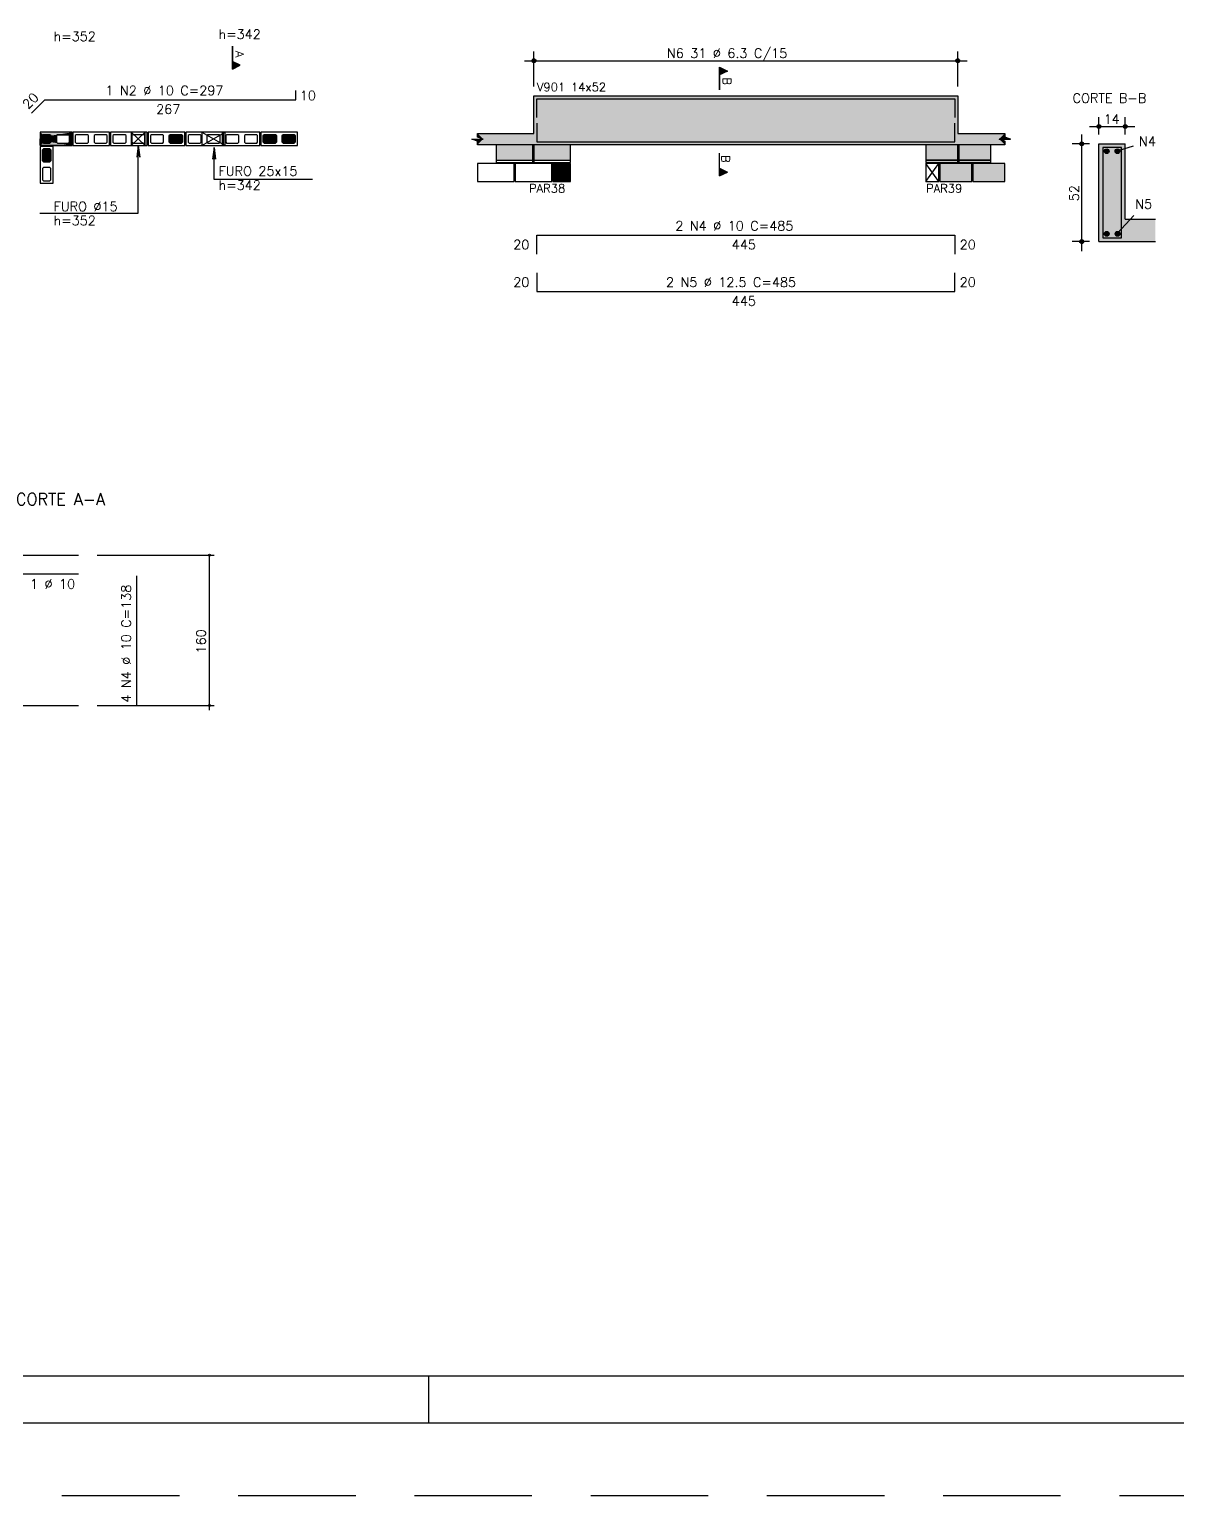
# Model space of a CAD drawing. Extents: x -1.9 to 86, y -1.5 to 61.
# Drawn here: x 38.6 to 63.04, y -1.55 to 29.66 of the extents above; entities that cross this region are included whole.
import ezdxf

# ---------------------------------------------------------------- set-up
doc = ezdxf.new("R2010")
doc.units = 0
doc.header["$MEASUREMENT"] = 0
doc.linetypes.add('HIDDEN', pattern=[0.375, 0.25, -0.125])
doc.layers.get('0').update_dxf_attribs({"linetype": 'CONTINUOUS'})
doc.layers.get('Defpoints').update_dxf_attribs({"linetype": 'CONTINUOUS'})
for name, color, linetype in [('ARQ_FOLHA', 7, 'CONTINUOUS'), ('PENA_01', 1, 'CONTINUOUS'), ('PENA_02', 2, 'CONTINUOUS'), ('PENA_03', 3, 'CONTINUOUS'), ('PENA_04', 4, 'CONTINUOUS'), ('PENA_05', 5, 'CONTINUOUS'), ('PENA_09', 254, 'CONTINUOUS'), ('PENA_10', 253, 'CONTINUOUS'), ('PENA_11', 252, 'CONTINUOUS'), ('PENA_21', 100, 'CONTINUOUS'), ('PENA_23', 50, 'CONTINUOUS')]:
    doc.layers.add(name, color=color, linetype=linetype)
doc.styles.get("Standard").update_dxf_attribs({"font": 'ROMANS.SHX'})

# ---------------------------------------------------------------- blocks, each defined once
blk = doc.blocks.new('FOLHA A1 - 841 X 594')
at = {"layer": 'ARQ_FOLHA', "color": 1}
blk.add_line((-370, 10), (-370, 0), dxfattribs=at)
for points in [[(-841, 0), (0, 0), (0, 594), (-841, 594)], [(-816, 10), (-10, 10), (-10, 584), (-816, 584)]]:
    blk.add_lwpolyline(points, close=True, dxfattribs=at)
at = {"layer": 'Defpoints', "color": 8, "linetype": 'HIDDEN', "ltscale": 100}
blk.add_lwpolyline([(-860.5, 609.5), (-860.5, -15.5), (19.5, -15.5), (19.5, 609.5)], close=True, dxfattribs=at)
blk = doc.blocks.new('*U24')
blk.add_blockref('FOLHA A1 - 841 X 594', (0, 0))

msp = doc.modelspace()

# ---------------------------------------------------------------- linework, layer by layer
at = {"layer": 'PENA_01', "linetype": 'Continuous'}
for p, q in [((49.342, 28.44), (49.342, 29.188)), ((58.362, 28.44), (58.362, 29.188)), ((49.142, 28.988), (58.562, 28.988)), ((61.366, 27.419), (61.366, 27.787)), ((61.926, 27.419), (61.926, 27.787)), ((61.166, 27.587), (62.126, 27.587)), ((61.166, 27.219), (60.798, 27.219)), ((60.998, 24.939), (60.998, 27.419)), ((48.542, 26.87), (49.322, 26.87)), ((49.342, 26.87), (50.122, 26.87)), ((57.682, 26.87), (58.362, 26.87)), ((58.382, 26.87), (59.062, 26.87)), ((61.166, 25.139), (60.798, 25.139))]:
    msp.add_line(p, q, dxfattribs=at)
for points in [[(40.773, 27.185), (41.073, 27.185), (41.073, 27.465), (40.773, 27.465), (40.773, 27.185)], [(40.773, 27.465), (41.073, 27.185)], [(40.773, 27.185), (41.073, 27.465)], [(42.273, 27.185), (42.773, 27.185), (42.773, 27.465), (42.273, 27.465), (42.273, 27.185)], [(42.273, 27.465), (42.773, 27.185)], [(42.273, 27.185), (42.773, 27.465)], [(38.903, 27.235), (39.043, 27.235), (39.063, 27.255), (39.063, 27.395), (39.043, 27.415), (38.903, 27.415), (38.883, 27.395), (38.883, 27.255), (38.903, 27.235)], [(39.203, 27.235), (39.443, 27.235), (39.463, 27.255), (39.463, 27.395), (39.443, 27.415), (39.203, 27.415), (39.183, 27.395), (39.183, 27.255), (39.203, 27.235)], [(39.863, 27.395), (39.843, 27.415), (39.603, 27.415), (39.583, 27.395), (39.583, 27.255), (39.603, 27.235), (39.843, 27.235), (39.863, 27.255), (39.863, 27.395)], [(40.263, 27.395), (40.243, 27.415), (40.003, 27.415), (39.983, 27.395), (39.983, 27.255), (40.003, 27.235), (40.243, 27.235), (40.263, 27.255), (40.263, 27.395)], [(40.663, 27.395), (40.643, 27.415), (40.403, 27.415), (40.383, 27.395), (40.383, 27.255), (40.403, 27.235), (40.643, 27.235), (40.663, 27.255), (40.663, 27.395)], [(41.063, 27.395), (41.043, 27.415), (40.803, 27.415), (40.783, 27.395), (40.783, 27.255), (40.803, 27.235), (41.043, 27.235), (41.063, 27.255), (41.063, 27.395)], [(41.463, 27.395), (41.443, 27.415), (41.203, 27.415), (41.183, 27.395), (41.183, 27.255), (41.203, 27.235), (41.443, 27.235), (41.463, 27.255), (41.463, 27.395)], [(41.863, 27.395), (41.843, 27.415), (41.603, 27.415), (41.583, 27.395), (41.583, 27.255), (41.603, 27.235), (41.843, 27.235), (41.863, 27.255), (41.863, 27.395)], [(42.263, 27.395), (42.243, 27.415), (42.003, 27.415), (41.983, 27.395), (41.983, 27.255), (42.003, 27.235), (42.243, 27.235), (42.263, 27.255), (42.263, 27.395)], [(42.663, 27.395), (42.643, 27.415), (42.403, 27.415), (42.383, 27.395), (42.383, 27.255), (42.403, 27.235), (42.643, 27.235), (42.663, 27.255), (42.663, 27.395)], [(43.063, 27.395), (43.043, 27.415), (42.803, 27.415), (42.783, 27.395), (42.783, 27.255), (42.803, 27.235), (43.043, 27.235), (43.063, 27.255), (43.063, 27.395)], [(43.463, 27.395), (43.443, 27.415), (43.203, 27.415), (43.183, 27.395), (43.183, 27.255), (43.203, 27.235), (43.443, 27.235), (43.463, 27.255), (43.463, 27.395)], [(43.863, 27.395), (43.843, 27.415), (43.603, 27.415), (43.583, 27.395), (43.583, 27.255), (43.603, 27.235), (43.843, 27.235), (43.863, 27.255), (43.863, 27.395)], [(44.263, 27.395), (44.243, 27.415), (44.003, 27.415), (43.983, 27.395), (43.983, 27.255), (44.003, 27.235), (44.243, 27.235), (44.263, 27.255), (44.263, 27.395)], [(48.142, 27.2), (48.142, 27.28), (48.022, 27.32), (48.262, 27.32), (48.142, 27.36), (48.142, 27.44)], [(59.362, 27.2), (59.362, 27.28), (59.242, 27.32), (59.482, 27.32), (59.362, 27.36), (59.362, 27.44)], [(39.043, 26.835), (39.063, 26.855), (39.063, 27.095), (39.043, 27.115), (38.903, 27.115), (38.883, 27.095), (38.883, 26.855), (38.903, 26.835), (39.043, 26.835)], [(39.043, 26.435), (39.063, 26.455), (39.063, 26.695), (39.043, 26.715), (38.903, 26.715), (38.883, 26.695), (38.883, 26.455), (38.903, 26.435), (39.043, 26.435)]]:
    msp.add_lwpolyline(points, dxfattribs=at)
at = {"layer": 'PENA_02', "linetype": 'Continuous'}
for p, q in [((57.962, 26.8), (57.682, 26.8)), ((57.682, 26.8), (57.682, 26.42)), ((57.962, 26.42), (57.962, 26.8)), ((57.682, 26.42), (57.962, 26.42))]:
    msp.add_line(p, q, dxfattribs=at)
for points in [[(48.142, 27.44), (49.342, 27.44), (49.342, 28.24), (58.362, 28.24), (58.362, 27.44), (59.362, 27.44), (59.362, 27.36), (59.482, 27.32), (59.242, 27.32), (59.362, 27.28), (59.362, 27.2), (48.142, 27.2), (48.142, 27.28), (48.022, 27.32), (48.262, 27.32), (48.142, 27.36), (48.142, 27.44)], [(38.833, 27.185), (39.513, 27.185), (39.513, 27.465), (38.833, 27.465), (38.833, 27.185)], [(40.313, 27.465), (39.533, 27.465), (39.533, 27.185), (40.313, 27.185), (40.313, 27.465)], [(41.113, 27.465), (40.333, 27.465), (40.333, 27.185), (41.113, 27.185), (41.113, 27.465)], [(41.913, 27.465), (41.133, 27.465), (41.133, 27.185), (41.913, 27.185), (41.913, 27.465)], [(42.713, 27.465), (41.933, 27.465), (41.933, 27.185), (42.713, 27.185), (42.713, 27.465)], [(43.513, 27.465), (42.733, 27.465), (42.733, 27.185), (43.513, 27.185), (43.513, 27.465)], [(44.313, 27.465), (43.533, 27.465), (43.533, 27.185), (44.313, 27.185), (44.313, 27.465)], [(39.113, 26.385), (39.113, 27.165), (38.833, 27.165), (38.833, 26.385), (39.113, 26.385)], [(48.542, 26.82), (49.322, 26.82), (49.322, 27.2), (48.542, 27.2), (48.542, 26.82)], [(49.342, 26.82), (50.122, 26.82), (50.122, 27.2), (49.342, 27.2), (49.342, 26.82)], [(57.682, 26.82), (58.362, 26.82), (58.362, 27.2), (57.682, 27.2), (57.682, 26.82)], [(58.382, 26.82), (59.062, 26.82), (59.062, 27.2), (58.382, 27.2), (58.382, 26.82)], [(48.142, 26.42), (48.922, 26.42), (48.922, 26.8), (48.142, 26.8), (48.142, 26.42)], [(48.942, 26.42), (49.722, 26.42), (49.722, 26.8), (48.942, 26.8), (48.942, 26.42)], [(49.742, 26.42), (50.122, 26.42), (50.122, 26.8), (49.742, 26.8), (49.742, 26.42)], [(57.982, 26.42), (58.662, 26.42), (58.662, 26.8), (57.982, 26.8), (57.982, 26.42)], [(58.682, 26.42), (59.362, 26.42), (59.362, 26.8), (58.682, 26.8), (58.682, 26.42)]]:
    msp.add_lwpolyline(points, dxfattribs=at)
for centre, radius in [((49.342, 28.988), 0.0416), ((58.362, 28.988), 0.0416), ((49.342, 28.988), 0.0208), ((58.362, 28.988), 0.0208), ((61.366, 27.587), 0.04), ((61.366, 27.587), 0.02), ((61.926, 27.587), 0.04), ((61.926, 27.587), 0.02), ((60.998, 27.219), 0.04), ((60.998, 27.219), 0.02), ((60.998, 25.139), 0.04), ((60.998, 25.139), 0.02), ((42.44, 18.467), 0.02), ((42.44, 18.467), 0.01), ((42.44, 15.267), 0.02), ((42.44, 15.267), 0.01)]:
    msp.add_circle(centre, radius, dxfattribs=at)
at = {"layer": 'PENA_03', "linetype": 'Continuous'}
for p, q in [((42.925, 29.295), (42.925, 28.808)), ((42.926, 28.974), (42.926, 29.295)), ((42.925, 28.808), (43.091, 28.891)), ((43.091, 28.891), (42.926, 28.974)), ((42.926, 28.809), (42.926, 28.973)), ((43.089, 28.891), (42.926, 28.973)), ((42.926, 28.809), (43.089, 28.891)), ((42.938, 28.815), (42.938, 28.968)), ((42.951, 28.821), (42.951, 28.961)), ((42.963, 28.827), (42.963, 28.955)), ((42.976, 28.834), (42.976, 28.949)), ((42.989, 28.84), (42.989, 28.942)), ((43.002, 28.846), (43.002, 28.936)), ((43.014, 28.853), (43.014, 28.929)), ((43.027, 28.859), (43.027, 28.923)), ((43.04, 28.866), (43.04, 28.917)), ((43.053, 28.872), (43.053, 28.91)), ((43.065, 28.878), (43.065, 28.904)), ((43.078, 28.885), (43.078, 28.898)), ((53.292, 28.366), (53.292, 28.852)), ((53.292, 28.852), (53.458, 28.769)), ((53.293, 28.851), (53.293, 28.687)), ((53.293, 28.851), (53.457, 28.769)), ((53.457, 28.769), (53.293, 28.687)), ((53.458, 28.769), (53.293, 28.686)), ((53.305, 28.846), (53.305, 28.692)), ((53.318, 28.839), (53.318, 28.699)), ((53.33, 28.833), (53.33, 28.705)), ((53.343, 28.826), (53.343, 28.712)), ((53.356, 28.82), (53.356, 28.718)), ((53.369, 28.814), (53.369, 28.724)), ((53.382, 28.807), (53.382, 28.731)), ((53.394, 28.801), (53.394, 28.737)), ((53.407, 28.794), (53.407, 28.743)), ((53.42, 28.788), (53.42, 28.75)), ((53.433, 28.782), (53.433, 28.756)), ((53.445, 28.775), (53.445, 28.763)), ((53.293, 28.686), (53.293, 28.366)), ((49.342, 28.24), (49.342, 28.24)), ((58.362, 28.24), (58.362, 28.24)), ((61.366, 25.139), (61.366, 27.219)), ((61.366, 27.219), (61.926, 27.219)), ((61.366, 27.219), (61.366, 27.219)), ((61.366, 27.219), (61.366, 27.219)), ((61.78, 27.076), (62.1, 27.175)), ((61.926, 25.619), (61.926, 27.219)), ((61.926, 27.219), (61.926, 27.219)), ((53.292, 26.537), (53.292, 27.024)), ((53.293, 26.703), (53.293, 27.024)), ((53.292, 26.537), (53.458, 26.62)), ((53.293, 26.703), (53.458, 26.62)), ((53.293, 26.538), (53.293, 26.702)), ((53.293, 26.702), (53.457, 26.62)), ((53.293, 26.538), (53.457, 26.62)), ((53.305, 26.544), (53.305, 26.697)), ((53.318, 26.55), (53.318, 26.691)), ((53.33, 26.556), (53.33, 26.684)), ((53.343, 26.563), (53.343, 26.678)), ((53.356, 26.569), (53.356, 26.671)), ((53.369, 26.576), (53.369, 26.665)), ((53.382, 26.582), (53.382, 26.659)), ((53.394, 26.588), (53.394, 26.652)), ((53.407, 26.595), (53.407, 26.646)), ((53.42, 26.601), (53.42, 26.639)), ((53.433, 26.608), (53.433, 26.633)), ((53.445, 26.614), (53.445, 26.627)), ((57.682, 26.42), (57.962, 26.8)), ((57.962, 26.42), (57.682, 26.8)), ((61.761, 25.321), (62.11, 25.694)), ((61.926, 25.619), (62.566, 25.619)), ((61.366, 25.139), (62.566, 25.139)), ((61.366, 25.139), (61.366, 25.139)), ((38.28, 18.467), (39.65, 18.467)), ((40.05, 18.467), (42.54, 18.467)), ((42.44, 15.166), (42.44, 18.467)), ((38.28, 18.067), (39.65, 18.067)), ((38.28, 15.267), (39.65, 15.267)), ((40.05, 15.267), (42.54, 15.267))]:
    msp.add_line(p, q, dxfattribs=at)
for points in [[(38.831, 25.744), (40.923, 25.744), (40.923, 27.185), (40.956, 26.937), (40.923, 27.185), (40.89, 26.937)], [(39.063, 27.255), (39.043, 27.235), (38.903, 27.235), (38.883, 27.255), (38.883, 27.395), (38.903, 27.415), (39.043, 27.415), (39.063, 27.395), (39.063, 27.255)], [(41.863, 27.255), (41.843, 27.235), (41.603, 27.235), (41.583, 27.255), (41.583, 27.395), (41.603, 27.415), (41.843, 27.415), (41.863, 27.395), (41.863, 27.255)], [(43.863, 27.255), (43.843, 27.235), (43.603, 27.235), (43.583, 27.255), (43.583, 27.395), (43.603, 27.415), (43.843, 27.415), (43.863, 27.395), (43.863, 27.255)], [(44.263, 27.255), (44.243, 27.235), (44.003, 27.235), (43.983, 27.255), (43.983, 27.395), (44.003, 27.415), (44.243, 27.415), (44.263, 27.395), (44.263, 27.255)], [(38.903, 26.835), (38.883, 26.855), (38.883, 27.095), (38.903, 27.115), (39.043, 27.115), (39.063, 27.095), (39.063, 26.855), (39.043, 26.835), (38.903, 26.835)], [(44.627, 26.461), (42.535, 26.461), (42.535, 27.139), (42.567, 26.891), (42.535, 27.139), (42.502, 26.891)]]:
    msp.add_lwpolyline(points, dxfattribs=at)
for centre, radius in [((38.973, 27.325), 0.04), ((41.723, 27.325), 0.04), ((43.723, 27.325), 0.04), ((44.123, 27.325), 0.04), ((38.973, 26.975), 0.04), ((61.531, 27.061), 0.05), ((61.76, 27.061), 0.05), ((61.531, 25.305), 0.05), ((61.531, 25.304), 0.05), ((61.761, 25.305), 0.05), ((61.761, 25.304), 0.05)]:
    msp.add_circle(centre, radius, dxfattribs=at)
for points in [[(39.013, 27.325), (38.953, 27.36), (38.935, 27.339)], [(39.013, 27.325), (38.935, 27.339), (38.935, 27.311)], [(39.013, 27.325), (38.935, 27.311), (38.953, 27.29)], [(39.013, 27.325), (38.98, 27.364), (38.953, 27.36)], [(39.013, 27.325), (38.953, 27.29), (38.98, 27.286)], [(39.013, 27.325), (39.004, 27.351), (38.98, 27.364)], [(39.013, 27.325), (38.98, 27.286), (39.004, 27.299)], [(39.013, 27.325), (39.004, 27.299), (39.013, 27.325)], [(41.763, 27.325), (41.703, 27.36), (41.685, 27.339)], [(41.763, 27.325), (41.685, 27.339), (41.685, 27.311)], [(41.763, 27.325), (41.685, 27.311), (41.703, 27.29)], [(41.763, 27.325), (41.73, 27.364), (41.703, 27.36)], [(41.763, 27.325), (41.703, 27.29), (41.73, 27.286)], [(41.763, 27.325), (41.754, 27.351), (41.73, 27.364)], [(41.763, 27.325), (41.73, 27.286), (41.754, 27.299)], [(41.763, 27.325), (41.754, 27.299), (41.763, 27.325)], [(43.763, 27.325), (43.703, 27.36), (43.685, 27.339)], [(43.763, 27.325), (43.685, 27.339), (43.685, 27.311)], [(43.763, 27.325), (43.685, 27.311), (43.703, 27.29)], [(43.763, 27.325), (43.73, 27.364), (43.703, 27.36)], [(43.763, 27.325), (43.703, 27.29), (43.73, 27.286)], [(43.763, 27.325), (43.754, 27.351), (43.73, 27.364)], [(43.763, 27.325), (43.73, 27.286), (43.754, 27.299)], [(43.763, 27.325), (43.754, 27.299), (43.763, 27.325)], [(44.163, 27.325), (44.103, 27.36), (44.085, 27.339)], [(44.163, 27.325), (44.085, 27.339), (44.085, 27.311)], [(44.163, 27.325), (44.085, 27.311), (44.103, 27.29)], [(44.163, 27.325), (44.13, 27.364), (44.103, 27.36)], [(44.163, 27.325), (44.103, 27.29), (44.13, 27.286)], [(44.163, 27.325), (44.154, 27.351), (44.13, 27.364)], [(44.163, 27.325), (44.13, 27.286), (44.154, 27.299)], [(44.163, 27.325), (44.154, 27.299), (44.163, 27.325)], [(39.013, 26.975), (38.953, 27.01), (38.935, 26.989)], [(39.013, 26.975), (38.935, 26.989), (38.935, 26.961)], [(39.013, 26.975), (38.935, 26.961), (38.953, 26.94)], [(39.013, 26.975), (38.98, 27.014), (38.953, 27.01)], [(39.013, 26.975), (38.953, 26.94), (38.98, 26.936)], [(39.013, 26.975), (39.004, 27.001), (38.98, 27.014)], [(39.013, 26.975), (38.98, 26.936), (39.004, 26.949)], [(39.013, 26.975), (39.004, 26.949), (39.013, 26.975)], [(61.581, 27.061), (61.506, 27.104), (61.484, 27.078)], [(61.581, 27.061), (61.484, 27.078), (61.484, 27.044)], [(61.581, 27.061), (61.484, 27.044), (61.506, 27.018)], [(61.581, 27.061), (61.54, 27.11), (61.506, 27.104)], [(61.581, 27.061), (61.506, 27.018), (61.54, 27.012)], [(61.581, 27.061), (61.57, 27.093), (61.54, 27.11)], [(61.581, 27.061), (61.54, 27.012), (61.57, 27.029)], [(61.581, 27.061), (61.57, 27.029), (61.581, 27.061)], [(61.81, 27.061), (61.735, 27.104), (61.713, 27.078)], [(61.81, 27.061), (61.713, 27.078), (61.713, 27.044)], [(61.81, 27.061), (61.713, 27.044), (61.735, 27.018)], [(61.81, 27.061), (61.769, 27.11), (61.735, 27.104)], [(61.81, 27.061), (61.735, 27.018), (61.769, 27.012)], [(61.81, 27.061), (61.799, 27.093), (61.769, 27.11)], [(61.81, 27.061), (61.769, 27.012), (61.799, 27.029)], [(61.81, 27.061), (61.799, 27.029), (61.81, 27.061)], [(61.581, 25.305), (61.506, 25.348), (61.484, 25.322)], [(61.581, 25.304), (61.506, 25.347), (61.484, 25.321)], [(61.581, 25.305), (61.484, 25.322), (61.484, 25.288)], [(61.581, 25.304), (61.484, 25.321), (61.484, 25.287)], [(61.581, 25.305), (61.484, 25.288), (61.506, 25.262)], [(61.581, 25.304), (61.484, 25.287), (61.506, 25.261)], [(61.581, 25.305), (61.54, 25.354), (61.506, 25.348)], [(61.581, 25.304), (61.54, 25.353), (61.506, 25.347)], [(61.581, 25.305), (61.506, 25.262), (61.54, 25.256)], [(61.581, 25.304), (61.506, 25.261), (61.54, 25.255)], [(61.581, 25.305), (61.57, 25.337), (61.54, 25.354)], [(61.581, 25.304), (61.57, 25.336), (61.54, 25.353)], [(61.581, 25.305), (61.54, 25.256), (61.57, 25.273)], [(61.581, 25.304), (61.54, 25.255), (61.57, 25.272)], [(61.581, 25.305), (61.57, 25.273), (61.581, 25.305)], [(61.581, 25.304), (61.57, 25.272), (61.581, 25.304)], [(61.811, 25.305), (61.736, 25.348), (61.714, 25.322)], [(61.811, 25.304), (61.736, 25.347), (61.714, 25.321)], [(61.811, 25.305), (61.714, 25.322), (61.714, 25.288)], [(61.811, 25.304), (61.714, 25.321), (61.714, 25.287)], [(61.811, 25.305), (61.714, 25.288), (61.736, 25.262)], [(61.811, 25.304), (61.714, 25.287), (61.736, 25.261)], [(61.811, 25.305), (61.77, 25.354), (61.736, 25.348)], [(61.811, 25.304), (61.77, 25.353), (61.736, 25.347)], [(61.811, 25.305), (61.736, 25.262), (61.77, 25.256)], [(61.811, 25.304), (61.736, 25.261), (61.77, 25.255)], [(61.811, 25.305), (61.8, 25.337), (61.77, 25.354)], [(61.811, 25.304), (61.8, 25.336), (61.77, 25.353)], [(61.811, 25.305), (61.77, 25.256), (61.8, 25.273)], [(61.811, 25.304), (61.77, 25.255), (61.8, 25.272)], [(61.811, 25.305), (61.8, 25.273), (61.811, 25.305)], [(61.811, 25.304), (61.8, 25.272), (61.811, 25.304)]]:
    msp.add_solid(points, dxfattribs=at)
at = {"layer": 'PENA_04', "linetype": 'Continuous'}
for p, q in [((61.446, 27.139), (61.446, 25.219)), ((61.846, 27.139), (61.446, 27.139)), ((61.846, 25.219), (61.846, 27.139)), ((61.446, 25.219), (61.846, 25.219))]:
    msp.add_line(p, q, dxfattribs=at)
at = {"layer": 'PENA_05', "linetype": 'Continuous'}
for p, q in [((38.65, 27.874), (38.933, 28.157)), ((38.933, 28.157), (44.273, 28.157)), ((44.273, 28.157), (44.273, 28.357)), ((49.402, 27.78), (49.402, 28.18)), ((49.402, 28.18), (58.302, 28.18)), ((58.302, 28.18), (58.302, 27.78)), ((49.402, 27.66), (49.402, 27.26)), ((58.302, 27.26), (58.302, 27.66)), ((49.402, 27.26), (58.302, 27.26)), ((49.402, 24.875), (49.402, 25.275)), ((49.402, 25.275), (58.302, 25.275)), ((58.302, 25.275), (58.302, 24.875)), ((49.402, 24.475), (49.402, 24.075)), ((58.302, 24.075), (58.302, 24.475)), ((49.402, 24.075), (58.302, 24.075)), ((40.89, 15.267), (40.89, 18.027))]:
    msp.add_line(p, q, dxfattribs=at)
at = {"layer": 'PENA_09', "linetype": 'Continuous'}
for points in [[(48.542, 26.87), (49.322, 26.87), (49.322, 27.2), (48.542, 27.2), (48.542, 26.87)], [(49.342, 26.87), (50.122, 26.87), (50.122, 27.2), (49.342, 27.2), (49.342, 26.87)], [(57.682, 26.87), (58.362, 26.87), (58.362, 27.2), (57.682, 27.2), (57.682, 26.87)], [(58.382, 26.87), (59.062, 26.87), (59.062, 27.2), (58.382, 27.2), (58.382, 26.87)]]:
    msp.add_lwpolyline(points, dxfattribs=at)
for points in [[(48.542, 26.87), (49.322, 26.87), (49.322, 27.2)], [(48.542, 26.87), (49.322, 27.2), (48.542, 27.2)], [(48.542, 26.87), (48.542, 27.2), (48.542, 26.87)], [(49.342, 26.87), (50.122, 26.87), (50.122, 27.2)], [(49.342, 26.87), (50.122, 27.2), (49.342, 27.2)], [(49.342, 26.87), (49.342, 27.2), (49.342, 26.87)], [(57.682, 26.87), (58.362, 26.87), (58.362, 27.2)], [(57.682, 26.87), (58.362, 27.2), (57.682, 27.2)], [(57.682, 26.87), (57.682, 27.2), (57.682, 26.87)], [(58.382, 26.87), (59.062, 26.87), (59.062, 27.2)], [(58.382, 26.87), (59.062, 27.2), (58.382, 27.2)], [(58.382, 26.87), (58.382, 27.2), (58.382, 26.87)]]:
    msp.add_solid(points, dxfattribs=at)
at = {"layer": 'PENA_10', "linetype": 'Continuous'}
for points in [[(61.366, 25.139), (61.926, 25.619), (61.926, 27.219)], [(61.366, 25.139), (61.926, 27.219), (61.366, 27.219)], [(61.366, 25.139), (61.366, 27.219), (61.366, 25.139)], [(61.366, 25.139), (62.566, 25.139), (62.566, 25.619)], [(61.366, 25.139), (62.566, 25.619), (61.926, 25.619)]]:
    msp.add_solid(points, dxfattribs=at)
at = {"layer": 'PENA_11', "linetype": 'Continuous'}
for points in [[(49.342, 27.44), (49.342, 28.24), (58.362, 28.24)], [(49.342, 27.44), (58.362, 28.24), (58.362, 27.44)], [(39.063, 27.255), (38.883, 27.395), (38.903, 27.415)], [(39.063, 27.255), (38.883, 27.255), (38.883, 27.395)], [(39.063, 27.255), (38.903, 27.235), (38.883, 27.255)], [(39.063, 27.255), (38.903, 27.415), (39.043, 27.415)], [(39.063, 27.255), (39.043, 27.235), (38.903, 27.235)], [(39.063, 27.255), (39.043, 27.415), (39.063, 27.395)], [(39.063, 27.255), (39.063, 27.395), (39.063, 27.255)], [(41.863, 27.255), (41.583, 27.395), (41.603, 27.415)], [(41.863, 27.255), (41.583, 27.255), (41.583, 27.395)], [(41.863, 27.255), (41.603, 27.235), (41.583, 27.255)], [(41.863, 27.255), (41.603, 27.415), (41.843, 27.415)], [(41.863, 27.255), (41.843, 27.235), (41.603, 27.235)], [(41.863, 27.255), (41.843, 27.415), (41.863, 27.395)], [(41.863, 27.255), (41.863, 27.395), (41.863, 27.255)], [(43.863, 27.255), (43.583, 27.395), (43.603, 27.415)], [(43.863, 27.255), (43.583, 27.255), (43.583, 27.395)], [(43.863, 27.255), (43.603, 27.235), (43.583, 27.255)], [(43.863, 27.255), (43.603, 27.415), (43.843, 27.415)], [(43.863, 27.255), (43.843, 27.235), (43.603, 27.235)], [(43.863, 27.255), (43.843, 27.415), (43.863, 27.395)], [(43.863, 27.255), (43.863, 27.395), (43.863, 27.255)], [(44.263, 27.255), (43.983, 27.395), (44.003, 27.415)], [(44.263, 27.255), (43.983, 27.255), (43.983, 27.395)], [(44.263, 27.255), (44.003, 27.235), (43.983, 27.255)], [(44.263, 27.255), (44.003, 27.415), (44.243, 27.415)], [(44.263, 27.255), (44.243, 27.235), (44.003, 27.235)], [(44.263, 27.255), (44.243, 27.415), (44.263, 27.395)], [(44.263, 27.255), (44.263, 27.395), (44.263, 27.255)], [(48.142, 27.28), (48.022, 27.32), (48.262, 27.32)], [(48.262, 27.32), (48.142, 27.36), (48.142, 27.44)], [(48.262, 27.32), (48.142, 27.44), (49.342, 27.44)], [(59.362, 27.2), (48.142, 27.2), (48.262, 27.32)], [(48.142, 27.28), (48.262, 27.32), (48.142, 27.2)], [(59.362, 27.2), (48.262, 27.32), (49.342, 27.44)], [(59.362, 27.2), (49.342, 27.44), (58.362, 27.44)], [(59.362, 27.2), (58.362, 27.44), (59.242, 27.32)], [(59.242, 27.32), (58.362, 27.44), (59.362, 27.44)], [(59.242, 27.32), (59.362, 27.44), (59.362, 27.36)], [(59.242, 27.32), (59.362, 27.36), (59.482, 27.32)], [(59.362, 27.2), (59.242, 27.32), (59.362, 27.28)], [(38.903, 26.835), (38.883, 27.095), (38.903, 27.115)], [(38.903, 26.835), (38.883, 26.855), (38.883, 27.095)], [(38.903, 26.835), (38.903, 27.115), (39.043, 27.115)], [(38.903, 26.835), (39.043, 27.115), (39.063, 27.095)], [(38.903, 26.835), (39.063, 27.095), (39.063, 26.855)], [(38.903, 26.835), (39.063, 26.855), (39.043, 26.835)], [(38.903, 26.835), (39.043, 26.835), (38.903, 26.835)]]:
    msp.add_solid(points, dxfattribs=at)
at = {"layer": 'PENA_21', "linetype": 'Continuous'}
for points in [[(38.833, 27.325), (38.883, 27.325), (38.883, 27.395), (38.903, 27.415), (39.043, 27.415), (39.063, 27.395), (39.063, 27.325), (39.183, 27.325), (39.183, 27.395), (39.203, 27.415), (39.443, 27.415), (39.463, 27.395), (39.463, 27.325), (39.513, 27.325), (39.513, 27.465), (38.833, 27.465), (38.833, 27.325)], [(38.833, 27.325), (38.883, 27.325), (38.883, 27.255), (38.903, 27.235), (39.043, 27.235), (39.063, 27.255), (39.063, 27.325), (39.183, 27.325), (39.183, 27.255), (39.203, 27.235), (39.443, 27.235), (39.463, 27.255), (39.463, 27.325), (39.513, 27.325), (39.513, 27.185), (38.833, 27.185), (38.833, 27.325)], [(57.682, 26.82), (58.362, 26.82), (58.362, 26.87), (57.682, 26.87), (57.682, 26.82)], [(58.382, 26.82), (59.062, 26.82), (59.062, 26.87), (58.382, 26.87), (58.382, 26.82)], [(57.982, 26.42), (58.662, 26.42), (58.662, 26.8), (57.982, 26.8), (57.982, 26.42)], [(58.682, 26.42), (59.362, 26.42), (59.362, 26.8), (58.682, 26.8), (58.682, 26.42)]]:
    msp.add_lwpolyline(points, dxfattribs=at)
for points in [[(39.513, 27.465), (38.833, 27.465), (38.903, 27.415)], [(38.833, 27.465), (38.833, 27.325), (38.883, 27.325)], [(38.833, 27.465), (38.883, 27.325), (38.883, 27.395)], [(38.833, 27.465), (38.883, 27.395), (38.903, 27.415)], [(39.513, 27.465), (38.903, 27.415), (39.043, 27.415)], [(39.513, 27.465), (39.043, 27.415), (39.063, 27.395)], [(39.513, 27.465), (39.063, 27.395), (39.203, 27.415)], [(39.513, 27.465), (39.203, 27.415), (39.443, 27.415)], [(39.513, 27.465), (39.443, 27.415), (39.463, 27.395)], [(39.513, 27.465), (39.463, 27.395), (39.513, 27.325)], [(38.833, 27.185), (38.833, 27.325), (38.883, 27.325)], [(38.833, 27.185), (38.883, 27.325), (38.883, 27.255)], [(38.833, 27.185), (38.883, 27.255), (38.903, 27.235)], [(39.513, 27.185), (38.833, 27.185), (38.903, 27.235)], [(39.513, 27.185), (38.903, 27.235), (39.043, 27.235)], [(39.513, 27.185), (39.043, 27.235), (39.063, 27.255)], [(39.063, 27.395), (39.183, 27.395), (39.203, 27.415)], [(39.063, 27.395), (39.063, 27.325), (39.183, 27.325)], [(39.063, 27.395), (39.183, 27.325), (39.183, 27.395)], [(39.063, 27.255), (39.063, 27.325), (39.183, 27.325)], [(39.063, 27.255), (39.183, 27.325), (39.183, 27.255)], [(39.513, 27.185), (39.063, 27.255), (39.203, 27.235)], [(39.063, 27.255), (39.183, 27.255), (39.203, 27.235)], [(39.513, 27.185), (39.203, 27.235), (39.443, 27.235)], [(39.513, 27.185), (39.443, 27.235), (39.463, 27.255)], [(39.513, 27.325), (39.463, 27.395), (39.463, 27.325)], [(39.513, 27.185), (39.463, 27.255), (39.513, 27.325)], [(39.513, 27.325), (39.463, 27.255), (39.463, 27.325)], [(57.682, 26.82), (58.362, 26.82), (58.362, 26.87)], [(57.682, 26.82), (58.362, 26.87), (57.682, 26.87)], [(57.682, 26.82), (57.682, 26.87), (57.682, 26.82)], [(58.382, 26.82), (59.062, 26.82), (59.062, 26.87)], [(58.382, 26.82), (59.062, 26.87), (58.382, 26.87)], [(58.382, 26.82), (58.382, 26.87), (58.382, 26.82)], [(57.982, 26.42), (58.662, 26.42), (58.662, 26.8)], [(57.982, 26.42), (58.662, 26.8), (57.982, 26.8)], [(57.982, 26.42), (57.982, 26.8), (57.982, 26.42)], [(58.682, 26.42), (59.362, 26.42), (59.362, 26.8)], [(58.682, 26.42), (59.362, 26.8), (58.682, 26.8)], [(58.682, 26.42), (58.682, 26.8), (58.682, 26.42)]]:
    msp.add_solid(points, dxfattribs=at)
at = {"layer": 'PENA_23', "linetype": 'Continuous'}
msp.add_lwpolyline([(49.742, 26.42), (50.122, 26.42), (50.122, 26.8), (49.742, 26.8), (49.742, 26.42)], dxfattribs=at)
for points in [[(49.742, 26.42), (50.122, 26.42), (50.122, 26.8)], [(49.742, 26.42), (50.122, 26.8), (49.742, 26.8)], [(49.742, 26.42), (49.742, 26.8), (49.742, 26.42)]]:
    msp.add_solid(points, dxfattribs=at)

# ---------------------------------------------------------------- block references
at = {"xscale": 0.09999999999999938, "yscale": 0.09999999999999938, "zscale": 0.09999999999999938}
msp.add_blockref('*U24', (84.1, 0.003), dxfattribs=at)

# ---------------------------------------------------------------- texts
at = {"layer": 'PENA_03', "linetype": 'Continuous'}
for s, height, p in [('h=342', 0.2, (42.63, 29.451)), ('h=352', 0.2, (39.12, 29.406)), ('N6 31 %%c 6.3 C/15', 0.2, (52.172, 29.048)), ('1 N2 %%c 10 C=297', 0.2, (40.224, 28.254)), ('V901 14x52', 0.18, (49.405, 28.339)), ('10', 0.2, (44.36, 28.15)), ('CORTE B-B', 0.2, (60.805, 28.093)), ('267', 0.2, (41.303, 27.857)), ('14', 0.2, (61.466, 27.647)), ('N4', 0.2, (62.219, 27.173)), ('FURO 25x15', 0.2, (42.63, 26.541)), ('h=342', 0.2, (42.63, 26.241)), ('PAR38', 0.18, (49.237, 26.182)), ('PAR39', 0.18, (57.686, 26.182)), ('FURO %%c15', 0.2, (39.12, 25.787)), ('N5', 0.2, (62.138, 25.838)), ('h=352', 0.2, (39.12, 25.487)), ('2 N4 %%c 10 C=485', 0.2, (52.352, 25.375)), ('20', 0.2, (48.902, 24.975)), ('445', 0.2, (53.552, 24.975)), ('20', 0.2, (58.402, 24.975)), ('20', 0.2, (48.902, 24.175)), ('2 N5 %%c 12.5 C=485', 0.2, (52.152, 24.175)), ('20', 0.2, (58.402, 24.175)), ('445', 0.2, (53.552, 23.775)), ('1 %%c 10', 0.2, (38.62, 17.753))]:
    msp.add_text(s, height=height, dxfattribs=at).set_placement(p)
for s, height, rotation, p in [('A', 0.18, 270, (42.992, 29.198)), ('B', 0.18, 270, (53.359, 28.634)), ('20', 0.2, 45, (38.579, 27.945)), ('B', 0.18, 270, (53.334, 26.984)), ('52', 0.2, 90, (60.938, 25.999)), ('4 N4 %%c 10 C=138', 0.2, 90, (40.767, 15.327)), ('160', 0.2, 90, (42.359, 16.375))]:
    msp.add_text(s, height=height, rotation=rotation, dxfattribs=at).set_placement(p)
at = {"layer": 'PENA_05', "linetype": 'Continuous'}
msp.add_text('CORTE A-A', height=0.25, dxfattribs=at).set_placement((38.319, 19.533))

doc.saveas('drawing.dxf')
